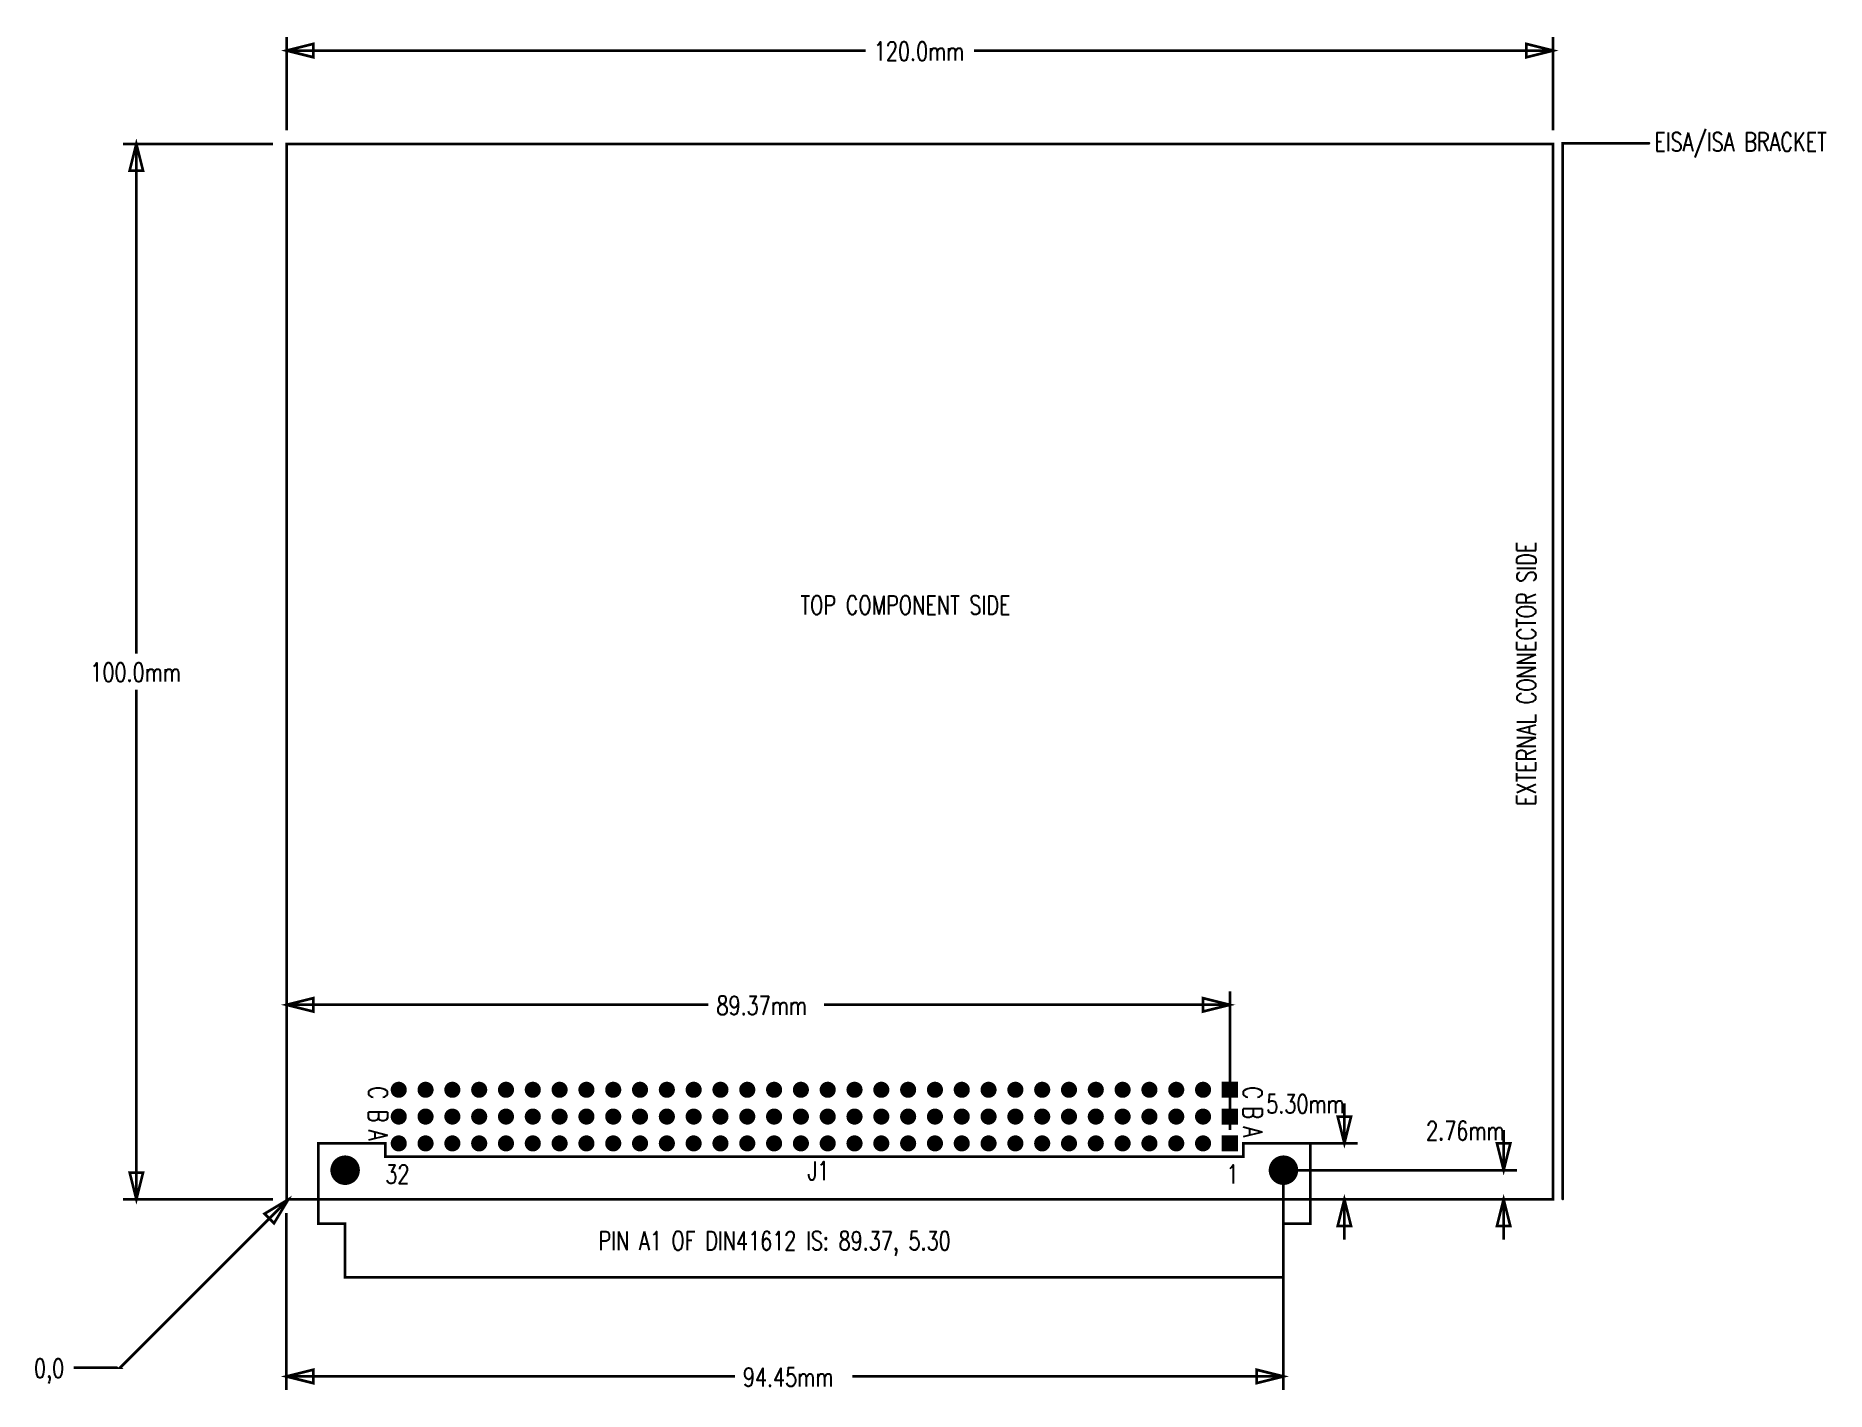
# Model space of a CAD drawing. Extents: x -24 to 146, y -18 to 110.
import ezdxf

# ---------------------------------------------------------------- set-up
doc = ezdxf.new("R2010")
doc.units = 0
for name, pattern in [('TRMIDX_16384', [2, 1, 1]), ('TRMIDX_2048', [2, 1, 1]), ('TRMIDX_4096', [2, 1, 1])]:
    doc.linetypes.add(name, pattern=pattern)
for name, color, linetype in [('2D_LINE_01', 1, 'CONTINUOUS'), ('BOARD_OUTLINE_00', 254, 'CONTINUOUS'), ('DIMENSION1_24', 254, 'CONTINUOUS'), ('DIMENSION2_24', 254, 'CONTINUOUS'), ('DIMENSION3_24', 254, 'CONTINUOUS'), ('DIMENSION4_24', 254, 'CONTINUOUS'), ('DIMENSION5_24', 254, 'CONTINUOUS'), ('DIMENSION6_24', 254, 'CONTINUOUS'), ('DIMENSION7_24', 254, 'CONTINUOUS'), ('DRIL_PLTE_THRU_01', 16, 'CONTINUOUS'), ('DRIL_PLTE_THRU_02', 176, 'CONTINUOUS'), ('DRIL_SYMBOL', 254, 'CONTINUOUS'), ('PADS_BOT', 5, 'CONTINUOUS'), ('PADS_INNER', 1, 'CONTINUOUS'), ('PADS_TOP', 1, 'CONTINUOUS'), ('PART_NAME_01', 254, 'CONTINUOUS'), ('PART_TOP_2DLINE_00', 254, 'CONTINUOUS'), ('PART_TOP_TEXT_26', 1, 'CONTINUOUS'), ('TEXT_01', 1, 'CONTINUOUS'), ('TEXT_24', 2, 'CONTINUOUS')]:
    doc.layers.add(name, color=color, linetype=linetype)
doc.styles.add('W0$254', font='simplex', dxfattribs={"width": 0.75})

# ---------------------------------------------------------------- blocks, each defined once
blk = doc.blocks.new('SMOOTH_0$254')
at = {"const_width": 0.127}
blk.add_lwpolyline([(-0.0635, 0, 1), (0.0635, 0, 1)], format="xyb", close=True, dxfattribs=at)
blk = doc.blocks.new('BOARD_1')
at = {"layer": 'BOARD_OUTLINE_00', "const_width": 0.254}
blk.add_lwpolyline([(0, 0), (120, 0), (120, 100), (0, 100)], close=True, dxfattribs=at)
at = {"layer": 'BOARD_OUTLINE_00'}
for p in [(0, 100), (120, 100), (0, 0), (120, 0)]:
    blk.add_blockref('SMOOTH_0$254', p, dxfattribs=at)
blk = doc.blocks.new('D_1dfeghi_5')
at = {"layer": 'DIMENSION1_24', "linetype": 'TRMIDX_2048', "const_width": 0.254}
blk.add_lwpolyline([(0, 8.84), (-54.8795906667, 8.84)], dxfattribs=at)
at = {"layer": 'DIMENSION2_24', "linetype": 'TRMIDX_2048', "const_width": 0.254}
blk.add_lwpolyline([(-120, 8.84), (-65.1204093333, 8.84)], dxfattribs=at)
at = {"layer": 'DIMENSION3_24', "linetype": 'TRMIDX_2048', "const_width": 0.254}
blk.add_lwpolyline([(0, 8.84), (-2.54, 8.205), (-2.54, 9.475)], close=True, dxfattribs=at)
at = {"layer": 'DIMENSION4_24', "linetype": 'TRMIDX_2048', "const_width": 0.254}
blk.add_lwpolyline([(-120, 8.84), (-117.46, 9.475), (-117.46, 8.205)], close=True, dxfattribs=at)
at = {"layer": 'DIMENSION5_24', "linetype": 'TRMIDX_2048', "const_width": 0.254}
blk.add_lwpolyline([(0, 1.27), (0, 10.11)], dxfattribs=at)
at = {"layer": 'DIMENSION6_24', "linetype": 'TRMIDX_2048', "const_width": 0.254}
blk.add_lwpolyline([(-120, 1.27), (-120, 10.11)], dxfattribs=at)
at = {"layer": 'DIMENSION7_24', "linetype": 'TRMIDX_2048', "const_width": 0.0254}
for points in [[(-120, 0), (-119.9993333333, 0)], [(0, 0), (0.0006666667, 0)]]:
    blk.add_lwpolyline(points, dxfattribs=at)
at = {"layer": 'TEXT_24', "style": 'W0$254', "width": 0.75}
blk.add_text('120.0mm', height=1.778, dxfattribs=at).set_placement((-64.3584093333, 7.8875))
blk = doc.blocks.new('D_2dfeghi_6')
at = {"layer": 'DIMENSION1_24', "linetype": 'TRMIDX_4096', "const_width": 0.254}
blk.add_lwpolyline([(-14.23, 0), (-14.23, 48.2855)], dxfattribs=at)
at = {"layer": 'DIMENSION2_24', "linetype": 'TRMIDX_4096', "const_width": 0.254}
blk.add_lwpolyline([(-14.23, 100), (-14.23, 51.7145)], dxfattribs=at)
at = {"layer": 'DIMENSION3_24', "linetype": 'TRMIDX_4096', "const_width": 0.254}
blk.add_lwpolyline([(-14.23, 0), (-14.865, 2.54), (-13.595, 2.54)], close=True, dxfattribs=at)
at = {"layer": 'DIMENSION4_24', "linetype": 'TRMIDX_4096', "const_width": 0.254}
blk.add_lwpolyline([(-14.23, 100), (-13.595, 97.46), (-14.865, 97.46)], close=True, dxfattribs=at)
at = {"layer": 'DIMENSION5_24', "linetype": 'TRMIDX_4096', "const_width": 0.254}
blk.add_lwpolyline([(-1.27, 0), (-15.5, 0)], dxfattribs=at)
at = {"layer": 'DIMENSION6_24', "linetype": 'TRMIDX_4096', "const_width": 0.254}
blk.add_lwpolyline([(-1.27, 100), (-15.5, 100)], dxfattribs=at)
at = {"layer": 'DIMENSION7_24', "linetype": 'TRMIDX_4096', "const_width": 0.0254}
for points in [[(0, 100), (0.0006666667, 100)], [(0, 0), (0.0006666667, 0)]]:
    blk.add_lwpolyline(points, dxfattribs=at)
at = {"layer": 'TEXT_24', "style": 'W0$254', "width": 0.75}
blk.add_text('100.0mm', height=1.778, dxfattribs=at).set_placement((-18.5884093333, 49.0475))
blk = doc.blocks.new('D_8bacaaa_7')
at = {"layer": 'DIMENSION1_24', "linetype": 'TRMIDX_16384', "const_width": 0.254}
blk.add_lwpolyline([(0, 0), (-15.9150006667, -15.9150006667), (-15.9100006667, -15.9200006667), (-20.3232753333, -15.9200006667)], dxfattribs=at)
at = {"layer": 'DIMENSION3_24', "linetype": 'TRMIDX_16384', "const_width": 0.254}
blk.add_lwpolyline([(0, 0), (-1.3470386667, -2.245064), (-2.245064, -1.3470386667)], close=True, dxfattribs=at)
at = {"layer": 'TEXT_24', "style": 'W0$254', "width": 0.75}
blk.add_text('0,0', height=1.778, dxfattribs=at).set_placement((-24.087094, -16.8725006667))
blk = doc.blocks.new('D_1dfeghi_8')
at = {"layer": 'DIMENSION1_24', "linetype": 'TRMIDX_2048', "const_width": 0.254}
blk.add_lwpolyline([(0, -16.76), (42.484818, -16.76)], dxfattribs=at)
at = {"layer": 'DIMENSION2_24', "linetype": 'TRMIDX_2048', "const_width": 0.254}
blk.add_lwpolyline([(94.46, -16.76), (53.614636, -16.76)], dxfattribs=at)
at = {"layer": 'DIMENSION3_24', "linetype": 'TRMIDX_2048', "const_width": 0.254}
blk.add_lwpolyline([(0, -16.76), (2.54, -16.125), (2.54, -17.395)], close=True, dxfattribs=at)
at = {"layer": 'DIMENSION4_24', "linetype": 'TRMIDX_2048', "const_width": 0.254}
blk.add_lwpolyline([(94.46, -16.76), (91.92, -17.395), (91.92, -16.125)], close=True, dxfattribs=at)
at = {"layer": 'DIMENSION5_24', "linetype": 'TRMIDX_2048', "const_width": 0.254}
blk.add_lwpolyline([(0, -1.27), (0, -18.03)], dxfattribs=at)
at = {"layer": 'DIMENSION6_24', "linetype": 'TRMIDX_2048', "const_width": 0.254}
blk.add_lwpolyline([(94.46, 1.51), (94.46, -18.03)], dxfattribs=at)
at = {"layer": 'DIMENSION7_24', "linetype": 'TRMIDX_2048', "const_width": 0.0254}
for points in [[(94.46, 2.78), (94.4606666667, 2.78)], [(0, 0), (0.0006666667, 0)]]:
    blk.add_lwpolyline(points, dxfattribs=at)
at = {"layer": 'TEXT_24', "style": 'W0$254', "width": 0.75}
blk.add_text('94.45mm', height=1.778, dxfattribs=at).set_placement((43.246818, -17.7125))
blk = doc.blocks.new('D_1dfeghi_9')
at = {"layer": 'DIMENSION1_24', "linetype": 'TRMIDX_2048', "const_width": 0.254}
blk.add_lwpolyline([(0, 18.43), (39.968682, 18.43)], dxfattribs=at)
at = {"layer": 'DIMENSION2_24', "linetype": 'TRMIDX_2048', "const_width": 0.254}
blk.add_lwpolyline([(89.37, 18.43), (50.925318, 18.43)], dxfattribs=at)
at = {"layer": 'DIMENSION3_24', "linetype": 'TRMIDX_2048', "const_width": 0.254}
blk.add_lwpolyline([(0, 18.43), (2.54, 19.065), (2.54, 17.795)], close=True, dxfattribs=at)
at = {"layer": 'DIMENSION4_24', "linetype": 'TRMIDX_2048', "const_width": 0.254}
blk.add_lwpolyline([(89.37, 18.43), (86.83, 17.795), (86.83, 19.065)], close=True, dxfattribs=at)
at = {"layer": 'DIMENSION5_24', "linetype": 'TRMIDX_2048', "const_width": 0.254}
blk.add_lwpolyline([(0, 1.27), (0, 19.7)], dxfattribs=at)
at = {"layer": 'DIMENSION6_24', "linetype": 'TRMIDX_2048', "const_width": 0.254}
blk.add_lwpolyline([(89.37, 6.57), (89.37, 19.7)], dxfattribs=at)
at = {"layer": 'DIMENSION7_24', "linetype": 'TRMIDX_2048', "const_width": 0.0254}
for points in [[(89.37, 5.3), (89.3706666667, 5.3)], [(0, 0), (0.0006666667, 0)]]:
    blk.add_lwpolyline(points, dxfattribs=at)
at = {"layer": 'TEXT_24', "style": 'W0$254', "width": 0.75}
blk.add_text('89.37mm', height=1.778, dxfattribs=at).set_placement((40.730682, 17.4775))
blk = doc.blocks.new('D_2dfeghi_10')
at = {"layer": 'DIMENSION1_24', "linetype": 'TRMIDX_4096', "const_width": 0.254}
blk.add_lwpolyline([(-19.78, 0), (-19.78, -3.81)], dxfattribs=at)
at = {"layer": 'DIMENSION2_24', "linetype": 'TRMIDX_4096', "const_width": 0.254}
blk.add_lwpolyline([(-19.78, 5.3), (-19.78, 9.11)], dxfattribs=at)
at = {"layer": 'DIMENSION3_24', "linetype": 'TRMIDX_4096', "const_width": 0.254}
blk.add_lwpolyline([(-19.78, 0), (-19.145, -2.54), (-20.415, -2.54)], close=True, dxfattribs=at)
at = {"layer": 'DIMENSION4_24', "linetype": 'TRMIDX_4096', "const_width": 0.254}
blk.add_lwpolyline([(-19.78, 5.3), (-20.415, 7.84), (-19.145, 7.84)], close=True, dxfattribs=at)
at = {"layer": 'DIMENSION5_24', "linetype": 'TRMIDX_4096', "const_width": 0.254}
blk.add_lwpolyline([(-1.27, 0), (-21.05, 0)], dxfattribs=at)
at = {"layer": 'DIMENSION6_24', "linetype": 'TRMIDX_4096', "const_width": 0.254}
blk.add_lwpolyline([(-29.36, 5.3), (-18.51, 5.3)], dxfattribs=at)
at = {"layer": 'DIMENSION7_24', "linetype": 'TRMIDX_4096', "const_width": 0.0254}
for points in [[(-30.63, 5.3), (-30.6293333333, 5.3)], [(0, 0), (0.0006666667, 0)]]:
    blk.add_lwpolyline(points, dxfattribs=at)
at = {"layer": 'TEXT_24', "style": 'W0$254', "width": 0.75}
blk.add_text('5.30mm', height=1.778, dxfattribs=at).set_placement((-27.1806366667, 8.1575))
blk = doc.blocks.new('D_2dfeghi_11')
at = {"layer": 'DIMENSION1_24', "linetype": 'TRMIDX_4096', "const_width": 0.254}
blk.add_lwpolyline([(-4.69, 0), (-4.69, -3.81)], dxfattribs=at)
at = {"layer": 'DIMENSION2_24', "linetype": 'TRMIDX_4096', "const_width": 0.254}
blk.add_lwpolyline([(-4.69, 2.76), (-4.69, 6.57)], dxfattribs=at)
at = {"layer": 'DIMENSION3_24', "linetype": 'TRMIDX_4096', "const_width": 0.254}
blk.add_lwpolyline([(-4.69, 0), (-4.055, -2.54), (-5.325, -2.54)], close=True, dxfattribs=at)
at = {"layer": 'DIMENSION4_24', "linetype": 'TRMIDX_4096', "const_width": 0.254}
blk.add_lwpolyline([(-4.69, 2.76), (-5.325, 5.3), (-4.055, 5.3)], close=True, dxfattribs=at)
at = {"layer": 'DIMENSION5_24', "linetype": 'TRMIDX_4096', "const_width": 0.254}
blk.add_lwpolyline([(-1.27, 0), (-5.96, 0)], dxfattribs=at)
at = {"layer": 'DIMENSION6_24', "linetype": 'TRMIDX_4096', "const_width": 0.254}
blk.add_lwpolyline([(-24.28, 2.76), (-3.42, 2.76)], dxfattribs=at)
at = {"layer": 'DIMENSION7_24', "linetype": 'TRMIDX_4096', "const_width": 0.0254}
for points in [[(-25.55, 2.76), (-25.5493333333, 2.76)], [(0, 0), (0.0006666667, 0)]]:
    blk.add_lwpolyline(points, dxfattribs=at)
at = {"layer": 'TEXT_24', "style": 'W0$254', "width": 0.75}
blk.add_text('2.76mm', height=1.778, dxfattribs=at).set_placement((-12.0329093333, 5.6175))
blk = doc.blocks.new('DRAWING_12')
at = {"layer": '2D_LINE_01', "const_width": 0.254}
blk.add_lwpolyline([(0, 0), (0, 100.02), (8.16, 100.02)], dxfattribs=at)
at = {"layer": '2D_LINE_01'}
for p in [(0, 100.02), (8.16, 100.02), (0, 0)]:
    blk.add_blockref('SMOOTH_0$254', p, dxfattribs=at)
blk = doc.blocks.new('PART_BODY_TOP_2')
at = {"layer": 'PART_TOP_2DLINE_00', "const_width": 0.254}
blk.add_lwpolyline([(-85.09, 2.54), (-85.09, 1.27), (-3.81, 1.27), (-3.81, 2.54), (2.54, 2.54), (2.54, -5.08), (0, -5.08), (0, -10.16), (-88.9, -10.16), (-88.9, -5.08), (-91.44, -5.08), (-91.44, 2.54)], close=True, dxfattribs=at)
at = {"layer": 'PART_TOP_2DLINE_00'}
for p in [(-91.44, 2.54), (-85.09, 2.54), (-3.81, 2.54), (2.54, 2.54), (-85.09, 1.27), (-3.81, 1.27), (-91.44, -5.08), (-88.9, -5.08), (0, -5.08), (2.54, -5.08), (-88.9, -10.16), (0, -10.16)]:
    blk.add_blockref('SMOOTH_0$254', p, dxfattribs=at)
at = {"layer": 'PART_TOP_TEXT_26', "style": 'W0$254', "width": 0.75}
for s, p in [('C', (-86.6775, 7.9375)), ('C', (-3.81, 7.9375)), ('B', (-86.6775, 5.715)), ('B', (-3.81, 6.0325)), ('A', (-86.6775, 3.81)), ('A', (-3.81, 4.1275))]:
    blk.add_text(s, height=1.778, rotation=270, dxfattribs=at).set_placement(p)
for s, p in [('32', (-85.09, -1.27)), ('1', (-5.3975, -1.27))]:
    blk.add_text(s, height=1.778, dxfattribs=at).set_placement(p)
blk = doc.blocks.new('DRIL_SYMBOL_0$9398')
at = {"layer": 'DRIL_SYMBOL', "const_width": 0.0508}
for points in [[(-0.254, 0), (0.254, 0)], [(0, -0.254), (0, 0.254)]]:
    blk.add_lwpolyline(points, dxfattribs=at)
blk = doc.blocks.new('DRIL_HOLE_0$9398')
at = {"const_width": 0.4699}
blk.add_lwpolyline([(-0.23495, 0, 1), (0.23495, 0, 1)], format="xyb", close=True, dxfattribs=at)
blk.add_blockref('DRIL_SYMBOL_0$9398', (0, 0))
blk = doc.blocks.new('PAD_0')
at = {"const_width": 0.762}
blk.add_lwpolyline([(0, -0.381, 1), (0, 0.381, 1)], format="xyb", close=True, dxfattribs=at)
blk = doc.blocks.new('PAD_1')
at = {"const_width": 1.524}
blk.add_lwpolyline([(-0.762, 0), (0.762, 0)], dxfattribs=at)
blk = doc.blocks.new('STK_TOP_4')
at = {"layer": 'DRIL_PLTE_THRU_01'}
blk.add_blockref('DRIL_HOLE_0$9398', (0, 0), dxfattribs=at)
at = {"layer": 'DRIL_PLTE_THRU_02'}
blk.add_blockref('DRIL_HOLE_0$9398', (0, 0), dxfattribs=at)
at = {"layer": 'PADS_BOT'}
blk.add_blockref('PAD_1', (0, 0), dxfattribs=at)
at = {"layer": 'PADS_INNER'}
blk.add_blockref('PAD_0', (0, 0), dxfattribs=at)
at = {"layer": 'PADS_TOP'}
blk.add_blockref('PAD_1', (0, 0), dxfattribs=at)
blk = doc.blocks.new('STK_TOP_3')
at = {"layer": 'DRIL_PLTE_THRU_01'}
blk.add_blockref('DRIL_HOLE_0$9398', (0, 0), dxfattribs=at)
at = {"layer": 'DRIL_PLTE_THRU_02'}
blk.add_blockref('DRIL_HOLE_0$9398', (0, 0), dxfattribs=at)
at = {"layer": 'PADS_BOT'}
blk.add_blockref('PAD_0', (0, 0), dxfattribs=at)
at = {"layer": 'PADS_INNER'}
blk.add_blockref('PAD_0', (0, 0), dxfattribs=at)
at = {"layer": 'PADS_TOP'}
blk.add_blockref('PAD_0', (0, 0), dxfattribs=at)
blk = doc.blocks.new('DRIL_SYMBOL_2$794')
at = {"layer": 'DRIL_SYMBOL', "const_width": 0.0508}
for points in [[(-0.254, 0), (0.254, 0)], [(0, -0.254), (0, 0.254)]]:
    blk.add_lwpolyline(points, dxfattribs=at)
blk = doc.blocks.new('DRIL_HOLE_2$794')
at = {"const_width": 1.397}
blk.add_lwpolyline([(-0.6985, 0, 1), (0.6985, 0, 1)], format="xyb", close=True, dxfattribs=at)
blk.add_blockref('DRIL_SYMBOL_2$794', (0, 0))
blk = doc.blocks.new('PAD_3')
at = {"const_width": 1.27}
blk.add_lwpolyline([(0, -0.635, 1), (0, 0.635, 1)], format="xyb", close=True, dxfattribs=at)
blk = doc.blocks.new('STK_TOP_5')
at = {"layer": 'DRIL_PLTE_THRU_01'}
blk.add_blockref('DRIL_HOLE_2$794', (0, 0), dxfattribs=at)
at = {"layer": 'DRIL_PLTE_THRU_02'}
blk.add_blockref('DRIL_HOLE_2$794', (0, 0), dxfattribs=at)
at = {"layer": 'PADS_BOT'}
blk.add_blockref('PAD_3', (0, 0), dxfattribs=at)
at = {"layer": 'PADS_INNER'}
blk.add_blockref('PAD_3', (0, 0), dxfattribs=at)
at = {"layer": 'PADS_TOP'}
blk.add_blockref('PAD_3', (0, 0), dxfattribs=at)
blk = doc.blocks.new('SYM_TOP_2')
for name, p in [('PART_BODY_TOP_2', (0, 0)), ('STK_TOP_3', (-83.82, 7.62)), ('STK_TOP_3', (-81.28, 7.62)), ('STK_TOP_3', (-78.74, 7.62)), ('STK_TOP_3', (-76.2, 7.62)), ('STK_TOP_3', (-73.66, 7.62)), ('STK_TOP_3', (-71.12, 7.62)), ('STK_TOP_3', (-68.58, 7.62)), ('STK_TOP_3', (-66.04, 7.62)), ('STK_TOP_3', (-63.5, 7.62)), ('STK_TOP_3', (-60.96, 7.62)), ('STK_TOP_3', (-58.42, 7.62)), ('STK_TOP_3', (-55.88, 7.62)), ('STK_TOP_3', (-53.34, 7.62)), ('STK_TOP_3', (-50.8, 7.62)), ('STK_TOP_3', (-48.26, 7.62)), ('STK_TOP_3', (-45.72, 7.62)), ('STK_TOP_3', (-43.18, 7.62)), ('STK_TOP_3', (-40.64, 7.62)), ('STK_TOP_3', (-38.1, 7.62)), ('STK_TOP_3', (-35.56, 7.62)), ('STK_TOP_3', (-33.02, 7.62)), ('STK_TOP_3', (-30.48, 7.62)), ('STK_TOP_3', (-27.94, 7.62)), ('STK_TOP_3', (-25.4, 7.62)), ('STK_TOP_3', (-22.86, 7.62)), ('STK_TOP_3', (-20.32, 7.62)), ('STK_TOP_3', (-17.78, 7.62)), ('STK_TOP_3', (-15.24, 7.62)), ('STK_TOP_3', (-12.7, 7.62)), ('STK_TOP_3', (-10.16, 7.62)), ('STK_TOP_3', (-7.62, 7.62)), ('STK_TOP_4', (-5.08, 7.62)), ('STK_TOP_3', (-83.82, 5.08)), ('STK_TOP_3', (-81.28, 5.08)), ('STK_TOP_3', (-78.74, 5.08)), ('STK_TOP_3', (-76.2, 5.08)), ('STK_TOP_3', (-73.66, 5.08)), ('STK_TOP_3', (-71.12, 5.08)), ('STK_TOP_3', (-68.58, 5.08)), ('STK_TOP_3', (-66.04, 5.08)), ('STK_TOP_3', (-63.5, 5.08)), ('STK_TOP_3', (-60.96, 5.08)), ('STK_TOP_3', (-58.42, 5.08)), ('STK_TOP_3', (-55.88, 5.08)), ('STK_TOP_3', (-53.34, 5.08)), ('STK_TOP_3', (-50.8, 5.08)), ('STK_TOP_3', (-48.26, 5.08)), ('STK_TOP_3', (-45.72, 5.08)), ('STK_TOP_3', (-43.18, 5.08)), ('STK_TOP_3', (-40.64, 5.08)), ('STK_TOP_3', (-38.1, 5.08)), ('STK_TOP_3', (-35.56, 5.08)), ('STK_TOP_3', (-33.02, 5.08)), ('STK_TOP_3', (-30.48, 5.08)), ('STK_TOP_3', (-27.94, 5.08)), ('STK_TOP_3', (-25.4, 5.08)), ('STK_TOP_3', (-22.86, 5.08)), ('STK_TOP_3', (-20.32, 5.08)), ('STK_TOP_3', (-17.78, 5.08)), ('STK_TOP_3', (-15.24, 5.08)), ('STK_TOP_3', (-12.7, 5.08)), ('STK_TOP_3', (-10.16, 5.08)), ('STK_TOP_3', (-7.62, 5.08)), ('STK_TOP_4', (-5.08, 5.08)), ('STK_TOP_3', (-83.82, 2.54)), ('STK_TOP_3', (-81.28, 2.54)), ('STK_TOP_3', (-78.74, 2.54)), ('STK_TOP_3', (-76.2, 2.54)), ('STK_TOP_3', (-73.66, 2.54)), ('STK_TOP_3', (-71.12, 2.54)), ('STK_TOP_3', (-68.58, 2.54)), ('STK_TOP_3', (-66.04, 2.54)), ('STK_TOP_3', (-63.5, 2.54)), ('STK_TOP_3', (-60.96, 2.54)), ('STK_TOP_3', (-58.42, 2.54)), ('STK_TOP_3', (-55.88, 2.54)), ('STK_TOP_3', (-53.34, 2.54)), ('STK_TOP_3', (-50.8, 2.54)), ('STK_TOP_3', (-48.26, 2.54)), ('STK_TOP_3', (-45.72, 2.54)), ('STK_TOP_3', (-43.18, 2.54)), ('STK_TOP_3', (-40.64, 2.54)), ('STK_TOP_3', (-38.1, 2.54)), ('STK_TOP_3', (-35.56, 2.54)), ('STK_TOP_3', (-33.02, 2.54)), ('STK_TOP_3', (-30.48, 2.54)), ('STK_TOP_3', (-27.94, 2.54)), ('STK_TOP_3', (-25.4, 2.54)), ('STK_TOP_3', (-22.86, 2.54)), ('STK_TOP_3', (-20.32, 2.54)), ('STK_TOP_3', (-17.78, 2.54)), ('STK_TOP_3', (-15.24, 2.54)), ('STK_TOP_3', (-12.7, 2.54)), ('STK_TOP_3', (-10.16, 2.54)), ('STK_TOP_3', (-7.62, 2.54)), ('STK_TOP_4', (-5.08, 2.54)), ('STK_TOP_5', (-88.9, 0)), ('STK_TOP_5', (0, 0))]:
    blk.add_blockref(name, p)
blk = doc.blocks.new('PART_TOP_0')
blk.add_blockref('SYM_TOP_2', (0, 0))
at = {"layer": 'PART_NAME_01', "style": 'W0$254', "width": 0.75}
blk.add_text('J1', height=1.778, dxfattribs=at).set_placement((-45.085, -0.9525))

msp = doc.modelspace()

# ---------------------------------------------------------------- block references
for name, p in [('D_1dfeghi_5', (120, 100)), ('D_2dfeghi_6', (0, 0)), ('BOARD_1', (0, 0)), ('DRAWING_12', (120.91, 0.04)), ('D_1dfeghi_9', (0, 0)), ('PART_TOP_0', (94.45, 2.76)), ('D_2dfeghi_10', (120, 0)), ('D_2dfeghi_11', (120, 0)), ('D_1dfeghi_8', (-0.01, -0.02)), ('D_8bacaaa_7', (0.16, -0.02))]:
    msp.add_blockref(name, p)

# ---------------------------------------------------------------- texts
at = {"layer": 'TEXT_01', "style": 'W0$254', "width": 0.75}
for s, p in [('EISA/ISA BRACKET', (129.58, 99.3)), ('TOP COMPONENT SIDE', (48.69, 55.41)), ('PIN A1 OF DIN41612 IS: 89.37, 5.30', (29.55, -4.81))]:
    msp.add_text(s, height=1.778, dxfattribs=at).set_placement(p)
msp.add_text('EXTERNAL CONNECTOR SIDE', height=1.778, rotation=90, dxfattribs=at).set_placement((118.35, 37.29))

doc.saveas('drawing.dxf')
